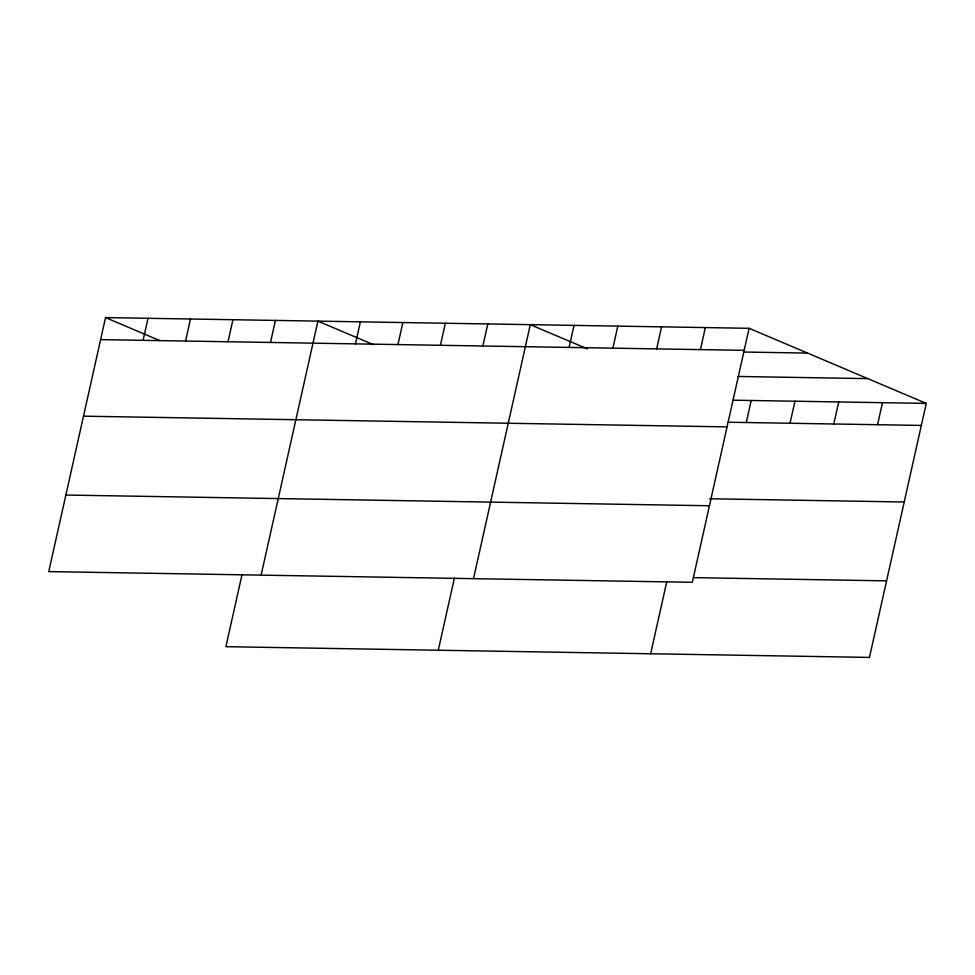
<?xml version="1.0" encoding="UTF-8"?>
<svg xmlns="http://www.w3.org/2000/svg" width="975" height="975" viewBox="0 0 975 975"><rect width="100%" height="100%" fill="white"/><g stroke="black" fill="none" stroke-linecap="round" stroke-linejoin="round"><path stroke-width="1.46" d="M749.105 328.307L105.532 317.594L48.75 571.594L692.323 582.307L749.105 328.307L926.25 403.406L869.468 657.406L225.895 646.693L242.019 574.555M143.081 340.336L148.005 318.301M185.555 341.055L190.478 319.008M228.028 341.762L232.952 319.715M270.502 342.469L275.425 320.422M261.129 575.128L317.911 321.128L373.583 344.736M355.461 343.883L360.384 321.835M397.934 344.589L402.858 322.542M440.408 345.296L445.331 323.249M482.881 346.003L487.805 323.956M438.275 650.227L454.399 578.09M473.509 578.663L530.29 324.663L587.352 348.855M569.12 347.429L574.043 325.394M612.885 348.16L617.809 326.125M656.65 348.892L661.574 326.857M700.416 349.623L705.339 327.576M650.654 653.762L666.778 581.636M746.277 422.528L751.201 400.493M790.03 423.26L794.966 401.212M833.796 423.979L838.719 401.944M877.561 424.71L882.485 402.675M100.596 339.629L744.169 350.342M744.181 352.036L807.556 353.084M738.014 376.46L867.787 378.617M733.09 400.189L926.25 403.406M728.167 422.224L921.326 425.441M83.484 416.179L727.07 426.892M709.544 498.749L904.215 501.991M65.861 495.044L709.434 505.757M693.42 577.639L886.58 580.856M105.532 317.594L159.815 340.604"/></g></svg>
